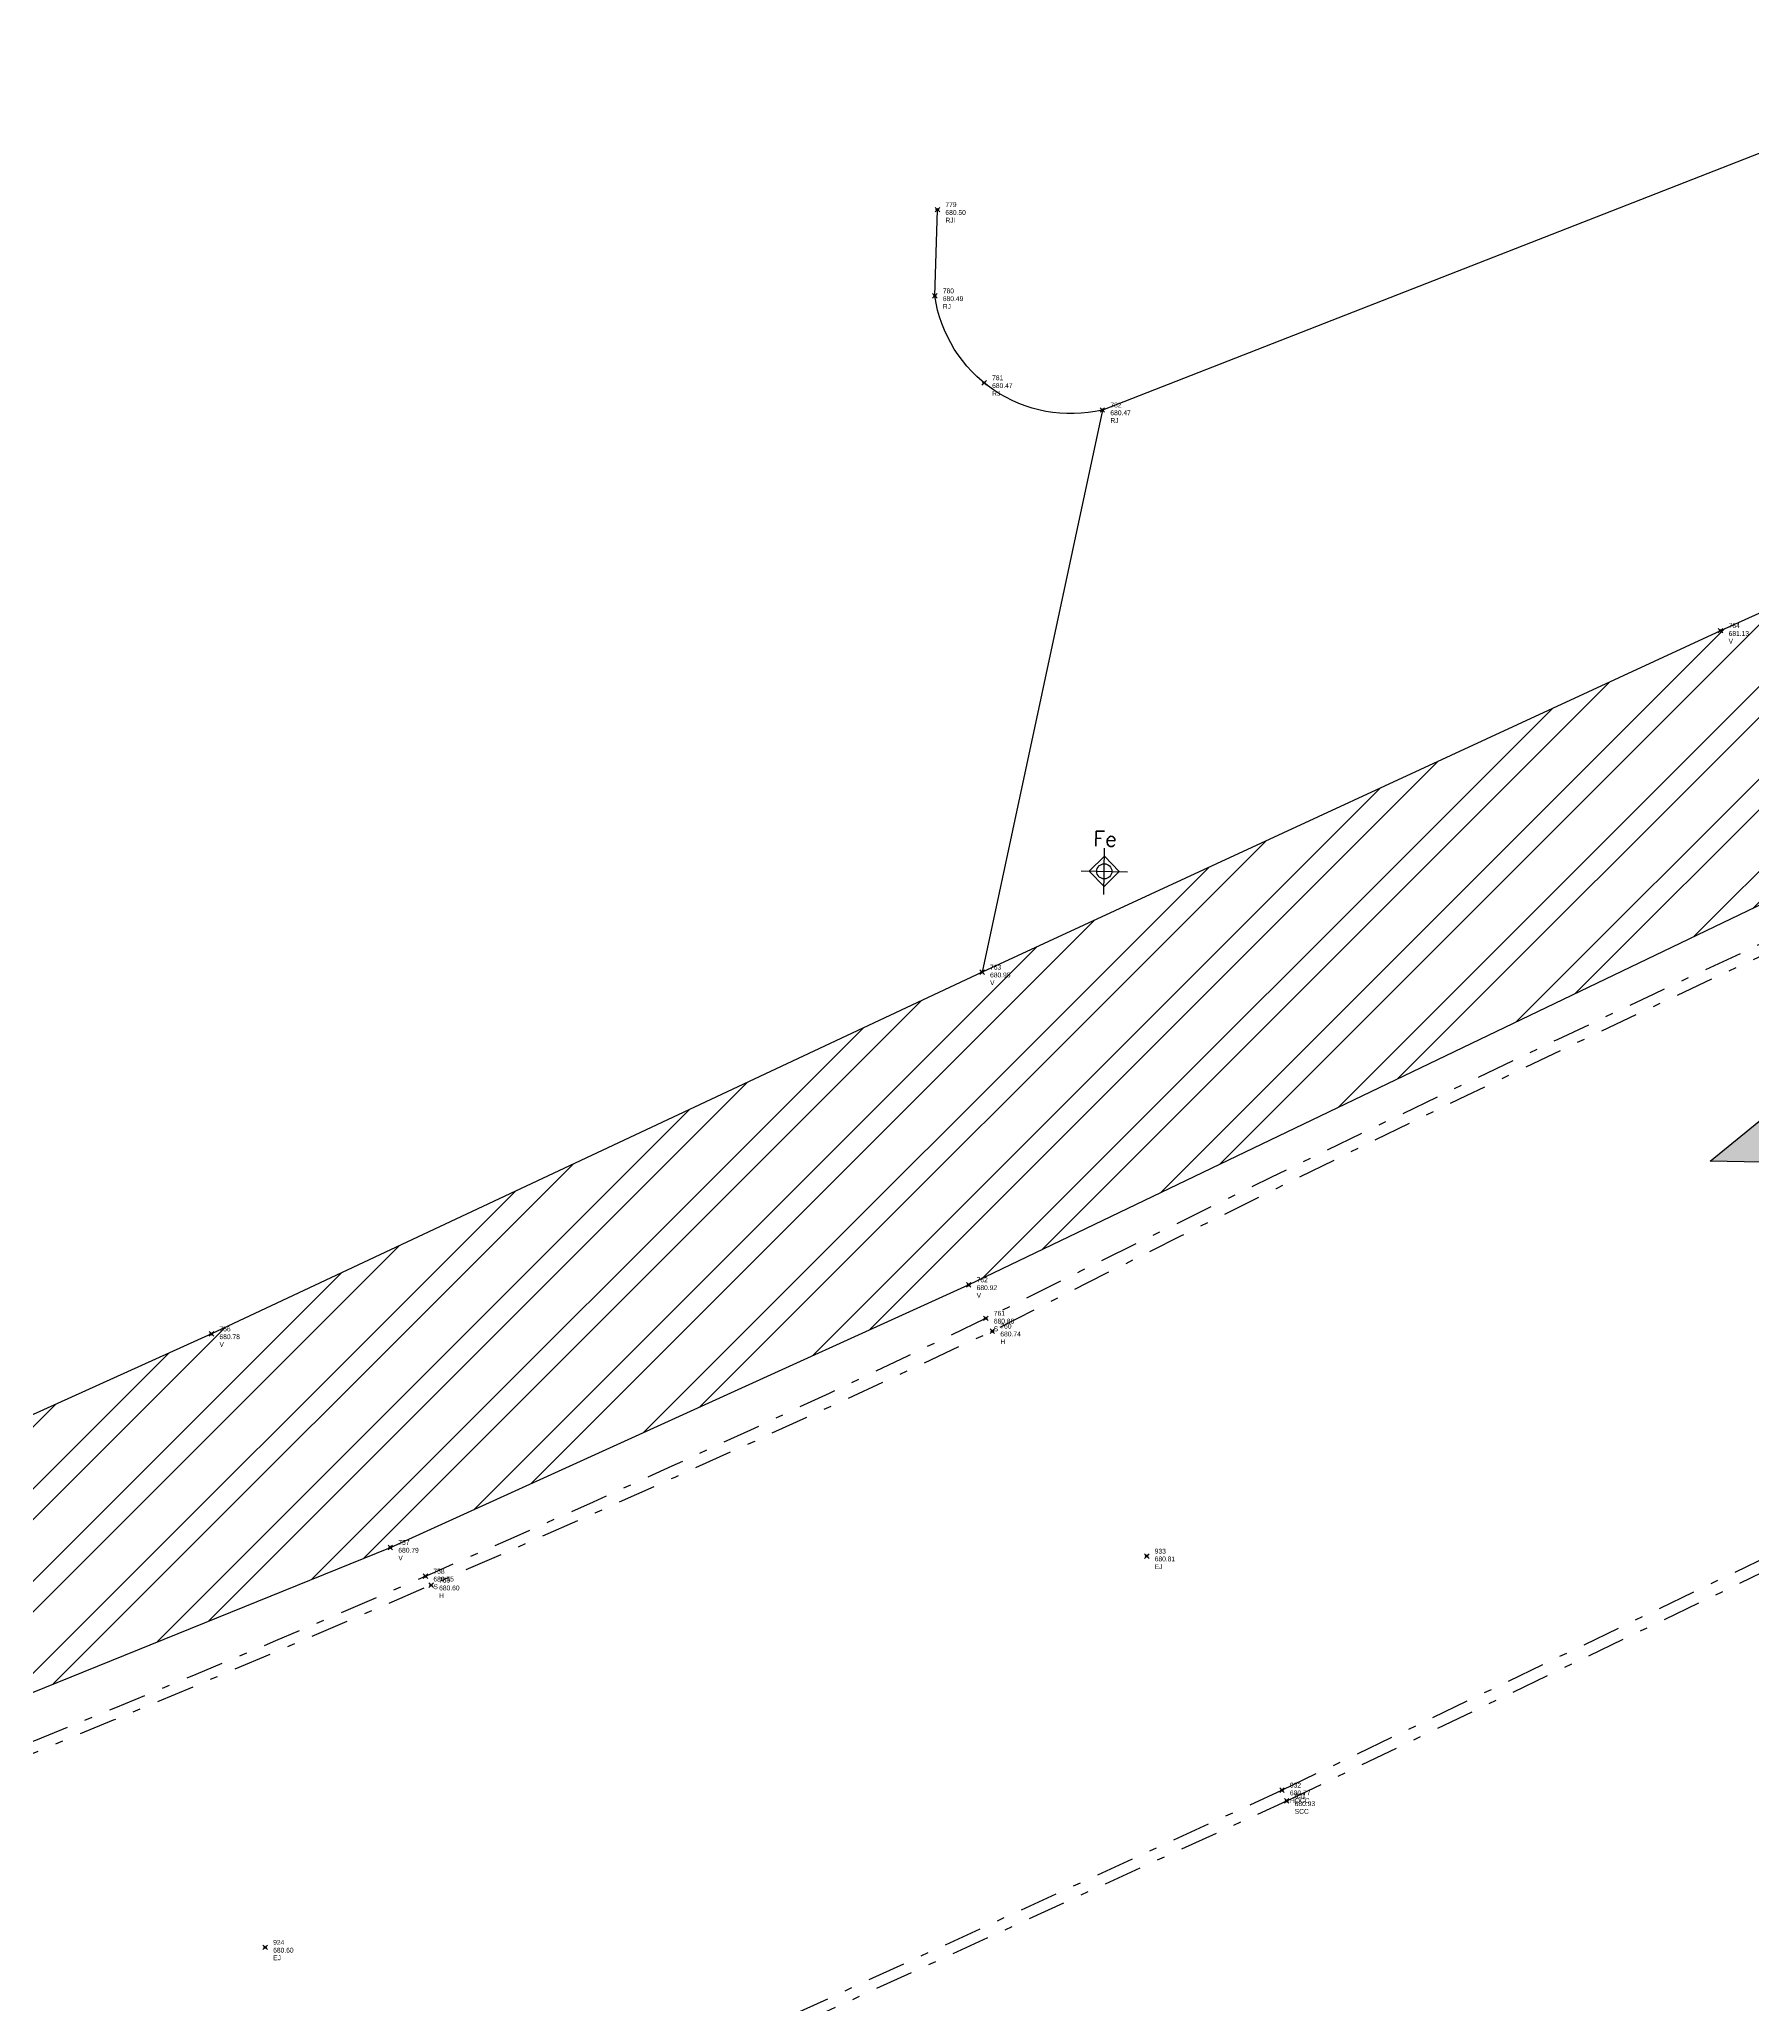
# Model space of a CAD drawing. Extents: x 352140 to 354978, y 6304672 to 6307963.
# Drawn here: x 352735.63 to 352758.12, y 6305507.34 to 6305533.14 of the extents above; entities that cross this region are included whole.
import ezdxf

# ---------------------------------------------------------------- set-up
doc = ezdxf.new("R2010")
doc.units = 0
doc.header["$PDMODE"] = 35
doc.header["$PDSIZE"] = 0.03
doc.linetypes.add('JPG_DASHDOT', pattern=[1, 0.5, -0.25, 0, -0.25])
doc.layers.get('0').update_dxf_attribs({"linetype": 'CONTINUOUS'})
for name, color, linetype in [('1-REJA', 252, 'FENCELINE1'), ('1-SEÑALETICA', 2, 'CONTINUOUS'), ('1-VEREDA', 251, 'CONTINUOUS'), ('2-ACHURADO VEREDA', 252, 'CONTINUOUS'), ('C-TOPO - BORDE - 3', 7, 'CONTINUOUS'), ('TOP-URB-SOLERAS', 2, 'JPG_DASHDOT'), ('V-NODE - 2013', 4, 'CONTINUOUS'), ('V-NODE-TEXT 2013', 2, 'CONTINUOUS'), ('Z-CR', 253, 'CONTINUOUS'), ('Z-PFE', 253, 'CONTINUOUS')]:
    doc.layers.add(name, color=color, linetype=linetype)
doc.styles.add('ROMANS', font='romans.shx', dxfattribs={"width": 0.75})
doc.linetypes.add('FENCELINE1', pattern='A,6.35,-2.54,[133,ltypeshp.shx,S=2.54,R=0,X=-2.54,Y=0],-2.54,25.4', length=36.83)

# ---------------------------------------------------------------- blocks, each defined once
blk = doc.blocks.new('PFE')
for p, q in [((0, -1.22), (0, 1.22)), ((-1.22, 0), (1.22, 0)), ((0, 0.79), (-0.79, 0)), ((-0.79, 0), (0, -0.79)), ((0.79, 0), (0, 0.79)), ((0, -0.79), (0.79, 0))]:
    blk.add_line(p, q)
blk.add_circle((0, 0), 0.397)
at = {"style": 'ROMANS'}
blk.add_text('Fe', height=0.8, dxfattribs=at).set_placement((-0.6, 1.31))
blk = doc.blocks.new('A$C00085B3A')
at = {"layer": '1-SEÑALETICA'}
blk.add_hatch(color=256, dxfattribs=at).paths.add_polyline_path([(0.999, 1.408), (0.621, 1.281), (0.476, 2.848), (0.25, 2.828), (0.394, 1.26), (0, 1.316), (0.624, 0)])
for p, q in [((0.999, 1.408), (0.624, 0)), ((0.624, 0), (0, 1.316))]:
    blk.add_line(p, q, dxfattribs=at)
blk = doc.blocks.new('*U176', base_point=(352737.888, 6305516.144))
at = {"layer": 'V-NODE - 2013', "lineweight": -2}
blk.add_point((352737.888, 6305516.144), dxfattribs=at)
at = {"layer": 'V-NODE-TEXT 2013', "linetype": 'ByBlock', "char_height": 0.0635}
for s, insert, attachment_point in [('756', (352737.993, 6305516.177), 7), ('680.78', (352737.993, 6305516.139), 1), ('V', (352737.993, 6305516.038), 1)]:
    blk.add_mtext(s, dxfattribs=dict(at, insert=insert, attachment_point=attachment_point))
blk = doc.blocks.new('*U177', base_point=(352740.236, 6305513.341))
at = {"layer": 'V-NODE - 2013', "lineweight": -2}
blk.add_point((352740.236, 6305513.341), dxfattribs=at)
at = {"layer": 'V-NODE-TEXT 2013', "linetype": 'ByBlock', "char_height": 0.0635}
for s, insert, attachment_point in [('757', (352740.341, 6305513.374), 7), ('680.79', (352740.341, 6305513.336), 1), ('V', (352740.341, 6305513.235), 1)]:
    blk.add_mtext(s, dxfattribs=dict(at, insert=insert, attachment_point=attachment_point))
blk = doc.blocks.new('*U178', base_point=(352747.826, 6305516.788))
at = {"layer": 'V-NODE - 2013', "lineweight": -2}
blk.add_point((352747.826, 6305516.788), dxfattribs=at)
at = {"layer": 'V-NODE-TEXT 2013', "linetype": 'ByBlock', "char_height": 0.0635}
for s, insert, attachment_point in [('762', (352747.931, 6305516.821), 7), ('V', (352747.931, 6305516.682), 1), ('680.92', (352747.931, 6305516.783), 1)]:
    blk.add_mtext(s, dxfattribs=dict(at, insert=insert, attachment_point=attachment_point))
blk = doc.blocks.new('*U179', base_point=(352748.002, 6305520.893))
at = {"layer": 'V-NODE - 2013', "lineweight": -2}
blk.add_point((352748.002, 6305520.893), dxfattribs=at)
at = {"layer": 'V-NODE-TEXT 2013', "linetype": 'ByBlock', "char_height": 0.0635}
for s, insert, attachment_point in [('763', (352748.107, 6305520.926), 7), ('V', (352748.107, 6305520.787), 1), ('680.95', (352748.107, 6305520.888), 1)]:
    blk.add_mtext(s, dxfattribs=dict(at, insert=insert, attachment_point=attachment_point))
blk = doc.blocks.new('*U180', base_point=(352757.695, 6305525.376))
at = {"layer": 'V-NODE - 2013', "lineweight": -2}
blk.add_point((352757.695, 6305525.376), dxfattribs=at)
at = {"layer": 'V-NODE-TEXT 2013', "linetype": 'ByBlock', "char_height": 0.0635}
for s, insert, attachment_point in [('764', (352757.8, 6305525.409), 7), ('681.13', (352757.8, 6305525.371), 1), ('V', (352757.8, 6305525.27), 1)]:
    blk.add_mtext(s, dxfattribs=dict(at, insert=insert, attachment_point=attachment_point))
blk = doc.blocks.new('*U236', base_point=(352740.696, 6305512.963))
at = {"layer": 'V-NODE - 2013', "lineweight": -2}
blk.add_point((352740.696, 6305512.963), dxfattribs=at)
at = {"layer": 'V-NODE-TEXT 2013', "linetype": 'ByBlock', "char_height": 0.0635}
for s, insert, attachment_point in [('758', (352740.801, 6305512.996), 7), ('S', (352740.801, 6305512.857), 1), ('680.75', (352740.801, 6305512.958), 1)]:
    blk.add_mtext(s, dxfattribs=dict(at, insert=insert, attachment_point=attachment_point))
blk = doc.blocks.new('*U237', base_point=(352748.051, 6305516.349))
at = {"layer": 'V-NODE - 2013', "lineweight": -2}
blk.add_point((352748.051, 6305516.349), dxfattribs=at)
at = {"layer": 'V-NODE-TEXT 2013', "linetype": 'ByBlock', "char_height": 0.0635}
for s, insert, attachment_point in [('761', (352748.156, 6305516.382), 7), ('680.88', (352748.156, 6305516.344), 1), ('S', (352748.156, 6305516.243), 1)]:
    blk.add_mtext(s, dxfattribs=dict(at, insert=insert, attachment_point=attachment_point))
blk = doc.blocks.new('*U263', base_point=(352747.416, 6305530.903))
at = {"layer": 'V-NODE - 2013', "lineweight": -2}
blk.add_point((352747.416, 6305530.903), dxfattribs=at)
at = {"layer": 'V-NODE-TEXT 2013', "linetype": 'ByBlock', "char_height": 0.0635}
for s, insert, attachment_point in [('779', (352747.521, 6305530.936), 7), ('680.50', (352747.521, 6305530.898), 1), ('RJI', (352747.521, 6305530.797), 1)]:
    blk.add_mtext(s, dxfattribs=dict(at, insert=insert, attachment_point=attachment_point))
blk = doc.blocks.new('*U272', base_point=(352747.382, 6305529.771))
at = {"layer": 'V-NODE - 2013', "lineweight": -2}
blk.add_point((352747.382, 6305529.771), dxfattribs=at)
at = {"layer": 'V-NODE-TEXT 2013', "linetype": 'ByBlock', "char_height": 0.0635}
for s, insert, attachment_point in [('780', (352747.487, 6305529.804), 7), ('680.49', (352747.487, 6305529.766), 1), ('RJ', (352747.487, 6305529.665), 1)]:
    blk.add_mtext(s, dxfattribs=dict(at, insert=insert, attachment_point=attachment_point))
blk = doc.blocks.new('*U273', base_point=(352748.029, 6305528.63))
at = {"layer": 'V-NODE - 2013', "lineweight": -2}
blk.add_point((352748.029, 6305528.63), dxfattribs=at)
at = {"layer": 'V-NODE-TEXT 2013', "linetype": 'ByBlock', "char_height": 0.0635}
for s, insert, attachment_point in [('781', (352748.134, 6305528.663), 7), ('680.47', (352748.134, 6305528.625), 1), ('RJ', (352748.134, 6305528.524), 1)]:
    blk.add_mtext(s, dxfattribs=dict(at, insert=insert, attachment_point=attachment_point))
blk = doc.blocks.new('*U274', base_point=(352749.581, 6305528.273))
at = {"layer": 'V-NODE - 2013', "lineweight": -2}
blk.add_point((352749.581, 6305528.273), dxfattribs=at)
at = {"layer": 'V-NODE-TEXT 2013', "linetype": 'ByBlock', "char_height": 0.0635}
for s, insert, attachment_point in [('782', (352749.686, 6305528.306), 7), ('680.47', (352749.686, 6305528.268), 1), ('RJ', (352749.686, 6305528.167), 1)]:
    blk.add_mtext(s, dxfattribs=dict(at, insert=insert, attachment_point=attachment_point))
blk = doc.blocks.new('*U382', base_point=(352740.771, 6305512.846))
at = {"layer": 'V-NODE - 2013', "lineweight": -2}
blk.add_point((352740.771, 6305512.846), dxfattribs=at)
at = {"layer": 'V-NODE-TEXT 2013', "linetype": 'ByBlock', "char_height": 0.0635}
for s, insert, attachment_point in [('759', (352740.876, 6305512.879), 7), ('680.60', (352740.876, 6305512.841), 1), ('H', (352740.876, 6305512.74), 1)]:
    blk.add_mtext(s, dxfattribs=dict(at, insert=insert, attachment_point=attachment_point))
blk = doc.blocks.new('*U383', base_point=(352748.137, 6305516.18))
at = {"layer": 'V-NODE - 2013', "lineweight": -2}
blk.add_point((352748.137, 6305516.18), dxfattribs=at)
at = {"layer": 'V-NODE-TEXT 2013', "linetype": 'ByBlock', "char_height": 0.0635}
for s, insert, attachment_point in [('760', (352748.242, 6305516.213), 7), ('680.74', (352748.242, 6305516.175), 1), ('H', (352748.242, 6305516.074), 1)]:
    blk.add_mtext(s, dxfattribs=dict(at, insert=insert, attachment_point=attachment_point))
blk = doc.blocks.new('*U480', base_point=(352752, 6305510.014))
at = {"layer": 'V-NODE - 2013', "lineweight": -2}
blk.add_point((352752, 6305510.014), dxfattribs=at)
at = {"layer": 'V-NODE-TEXT 2013', "linetype": 'ByBlock', "char_height": 0.0635}
for s, insert, attachment_point in [('SCC', (352752.105, 6305509.908), 1), ('931', (352752.105, 6305510.047), 7), ('680.93', (352752.105, 6305510.009), 1)]:
    blk.add_mtext(s, dxfattribs=dict(at, insert=insert, attachment_point=attachment_point))
blk = doc.blocks.new('*U520', base_point=(352751.938, 6305510.155))
at = {"layer": 'V-NODE - 2013', "lineweight": -2}
blk.add_point((352751.938, 6305510.155), dxfattribs=at)
at = {"layer": 'V-NODE-TEXT 2013', "linetype": 'ByBlock', "char_height": 0.0635}
for s, insert, attachment_point in [('932', (352752.043, 6305510.188), 7), ('680.77', (352752.043, 6305510.15), 1), ('HOCC', (352752.043, 6305510.049), 1)]:
    blk.add_mtext(s, dxfattribs=dict(at, insert=insert, attachment_point=attachment_point))
blk = doc.blocks.new('*U554', base_point=(352738.593, 6305508.091))
at = {"layer": 'V-NODE - 2013', "lineweight": -2}
blk.add_point((352738.593, 6305508.091), dxfattribs=at)
at = {"layer": 'V-NODE-TEXT 2013', "linetype": 'ByBlock', "char_height": 0.0635}
for s, insert, attachment_point in [('924', (352738.698, 6305508.124), 7), ('680.60', (352738.698, 6305508.086), 1), ('EJ', (352738.698, 6305507.985), 1)]:
    blk.add_mtext(s, dxfattribs=dict(at, insert=insert, attachment_point=attachment_point))
blk = doc.blocks.new('*U555', base_point=(352750.163, 6305513.227))
at = {"layer": 'V-NODE - 2013', "lineweight": -2}
blk.add_point((352750.163, 6305513.227), dxfattribs=at)
at = {"layer": 'V-NODE-TEXT 2013', "linetype": 'ByBlock', "char_height": 0.0635}
for s, insert, attachment_point in [('933', (352750.268, 6305513.26), 7), ('680.81', (352750.268, 6305513.222), 1), ('EJ', (352750.268, 6305513.121), 1)]:
    blk.add_mtext(s, dxfattribs=dict(at, insert=insert, attachment_point=attachment_point))

msp = doc.modelspace()

# ---------------------------------------------------------------- hatches: boundary and pattern name
at = {"layer": '2-ACHURADO VEREDA'}
h = msp.add_hatch(dxfattribs=at)
h.set_pattern_fill('ANSI32', color=256, scale=0.09)
h.paths.add_polyline_path([(352778.513, 6305530.641), (352778.682, 6305530.165, 0.30076), (352781.877, 6305535.88), (352781.417, 6305539.545), (352780.967, 6305539.483), (352779.696, 6305548.344), (352778.207, 6305548.171), (352779.429, 6305539.404), (352778.4, 6305538.745), (352779.051, 6305534.166), (352777.12, 6305533.349), (352776.949, 6305533.635), (352767.175, 6305529.661), (352757.695, 6305525.376), (352748.002, 6305520.893), (352737.888, 6305516.144), (352730.032, 6305512.591), (352725.232, 6305511.131), (352711.741, 6305505.751), (352701.822, 6305501.812), (352688.808, 6305496.674), (352675.378, 6305491.326), (352662.77, 6305486.309), (352650.76, 6305481.531), (352641.08, 6305477.675), (352632.611, 6305474.335), (352623.668, 6305470.801), (352617.537, 6305468.424), (352605.764, 6305463.41), (352608.355, 6305461.211), (352618.346, 6305465.146), (352624.871, 6305467.668), (352633.825, 6305471.211), (352642.415, 6305474.593), (352652.307, 6305478.512), (352664.168, 6305483.169), (352676.565, 6305488.051), (352690.331, 6305493.466), (352703.095, 6305498.55), (352713.345, 6305502.582), (352726.41, 6305507.725), (352731.324, 6305509.731), (352740.236, 6305513.341), (352747.826, 6305516.788), (352758.93, 6305522.123), (352768.406, 6305526.356)])

# ---------------------------------------------------------------- linework, layer by layer
at = {"layer": '1-REJA', "ltscale": 0.2, "flags": 128}
msp.add_lwpolyline([(352617.874, 6305564.101), (352623.121, 6305567.639), (352630.809, 6305571.84), (352636.519, 6305574.549), (352647.519, 6305578.903), (352655.174, 6305581.999), (352662.884, 6305584.895), (352664.622, 6305585.451), (352670.811, 6305587.388), (352678.239, 6305589.316), (352682.657, 6305590.056), (352686.927, 6305590.717), (352697.544, 6305592.228), (352711.414, 6305594.106), (352725.734, 6305596.126), (352738.984, 6305597.943), (352752.1, 6305599.747), (352756.091, 6305599.956), (352758.713, 6305599.53), (352766.266, 6305597.729), (352767.867, 6305596.473), (352768.733, 6305594.649), (352769.993, 6305585.57), (352771.631, 6305574.23), (352772.485, 6305568.265), (352774.129, 6305556.217), (352775.876, 6305543.685), (352775.866, 6305541.561), (352775.254, 6305539.614), (352773.933, 6305538.027), (352772.121, 6305537.026), (352761.679, 6305533.001), (352749.581, 6305528.273, -0.439912), (352747.382, 6305529.771), (352747.416, 6305530.903)], format="xyb", dxfattribs=at)
at = {"layer": '1-VEREDA', "flags": 128}
for points in [[(352779.051, 6305534.166), (352777.12, 6305533.349), (352776.949, 6305533.635), (352767.175, 6305529.661), (352757.695, 6305525.376), (352748.002, 6305520.893), (352737.888, 6305516.144), (352730.032, 6305512.591)], [(352731.324, 6305509.731), (352740.236, 6305513.341), (352747.826, 6305516.788), (352758.93, 6305522.123), (352768.406, 6305526.356), (352778.513, 6305530.641), (352778.682, 6305530.165)]]:
    msp.add_lwpolyline(points, dxfattribs=at)
at = {"layer": 'C-TOPO - BORDE - 3', "elevation": 679.37, "flags": 128}
msp.add_lwpolyline([(352725.734, 6305596.126), (352738.984, 6305597.943), (352752.1, 6305599.747), (352756.091, 6305599.956), (352758.713, 6305599.53), (352766.266, 6305597.729), (352767.867, 6305596.473), (352768.733, 6305594.649), (352769.993, 6305585.57), (352771.631, 6305574.23), (352772.485, 6305568.265), (352774.129, 6305556.217), (352775.876, 6305543.685), (352775.866, 6305541.561), (352775.254, 6305539.614), (352773.933, 6305538.027), (352772.121, 6305537.026), (352761.679, 6305533.001), (352749.581, 6305528.273), (352748.002, 6305520.893), (352737.888, 6305516.144), (352730.032, 6305512.591)], dxfattribs=at)
at = {"layer": 'TOP-URB-SOLERAS'}
for p, q in [((352751.938, 6305510.155), (352761.126, 6305514.579)), ((352752, 6305510.014), (352761.206, 6305514.438)), ((352743.523, 6305506.29), (352751.938, 6305510.155)), ((352743.621, 6305506.181), (352752, 6305510.014))]:
    msp.add_line(p, q, dxfattribs=at)
at = {"layer": 'TOP-URB-SOLERAS', "flags": 128}
for points in [[(352618.854, 6305464.849), (352625.021, 6305467.203), (352634.071, 6305470.766), (352642.562, 6305474.132), (352652.485, 6305478.053), (352662.476, 6305481.993), (352676.698, 6305487.613), (352690.563, 6305493.092), (352703.274, 6305498.078), (352714.385, 6305502.511), (352726.509, 6305507.211), (352731.347, 6305509.152, 0.022188), (352748.051, 6305516.349, -0.013992), (352768.25, 6305525.771, -0.000879), (352778.682, 6305530.165, -0.008748)], [(352778.751, 6305530.032, -0.004368), (352768.267, 6305525.571, 0.017812), (352748.137, 6305516.18, -0.016795), (352731.276, 6305508.927), (352726.567, 6305507.074), (352714.466, 6305502.374), (352703.285, 6305497.911), (352690.552, 6305492.881), (352678.164, 6305488.008), (352664.311, 6305482.545), (352652.539, 6305477.903), (352642.641, 6305473.994), (352634.116, 6305470.602), (352625.019, 6305467.041), (352618.951, 6305464.69)]]:
    msp.add_lwpolyline(points, format="xyb", dxfattribs=at)

# ---------------------------------------------------------------- block references
for name, p in [('*U263', (352747.416, 6305530.903)), ('*U272', (352747.382, 6305529.771)), ('*U273', (352748.029, 6305528.63)), ('*U274', (352749.581, 6305528.273)), ('*U180', (352757.695, 6305525.376)), ('*U179', (352748.002, 6305520.893)), ('*U178', (352747.826, 6305516.788)), ('*U237', (352748.051, 6305516.349)), ('*U176', (352737.888, 6305516.144)), ('*U383', (352748.137, 6305516.18)), ('*U177', (352740.236, 6305513.341)), ('*U555', (352750.163, 6305513.227)), ('*U236', (352740.696, 6305512.963)), ('*U382', (352740.771, 6305512.846)), ('*U520', (352751.938, 6305510.155)), ('*U480', (352752, 6305510.014)), ('*U554', (352738.593, 6305508.091))]:
    msp.add_blockref(name, p)
at = {"layer": 'Z-CR', "xscale": 1.500000000401604, "yscale": 1.500000000401604, "zscale": 1.500000000401604, "rotation": 283.8457899064657}
msp.add_blockref('A$C00085B3A', (352757.334, 6305519.321), dxfattribs=at)
at = {"layer": 'Z-PFE', "xscale": 0.25, "yscale": 0.25, "zscale": 0.25, "rotation": 359.090101839884}
msp.add_blockref('PFE', (352749.606, 6305522.217), dxfattribs=at)

doc.saveas('drawing.dxf')
